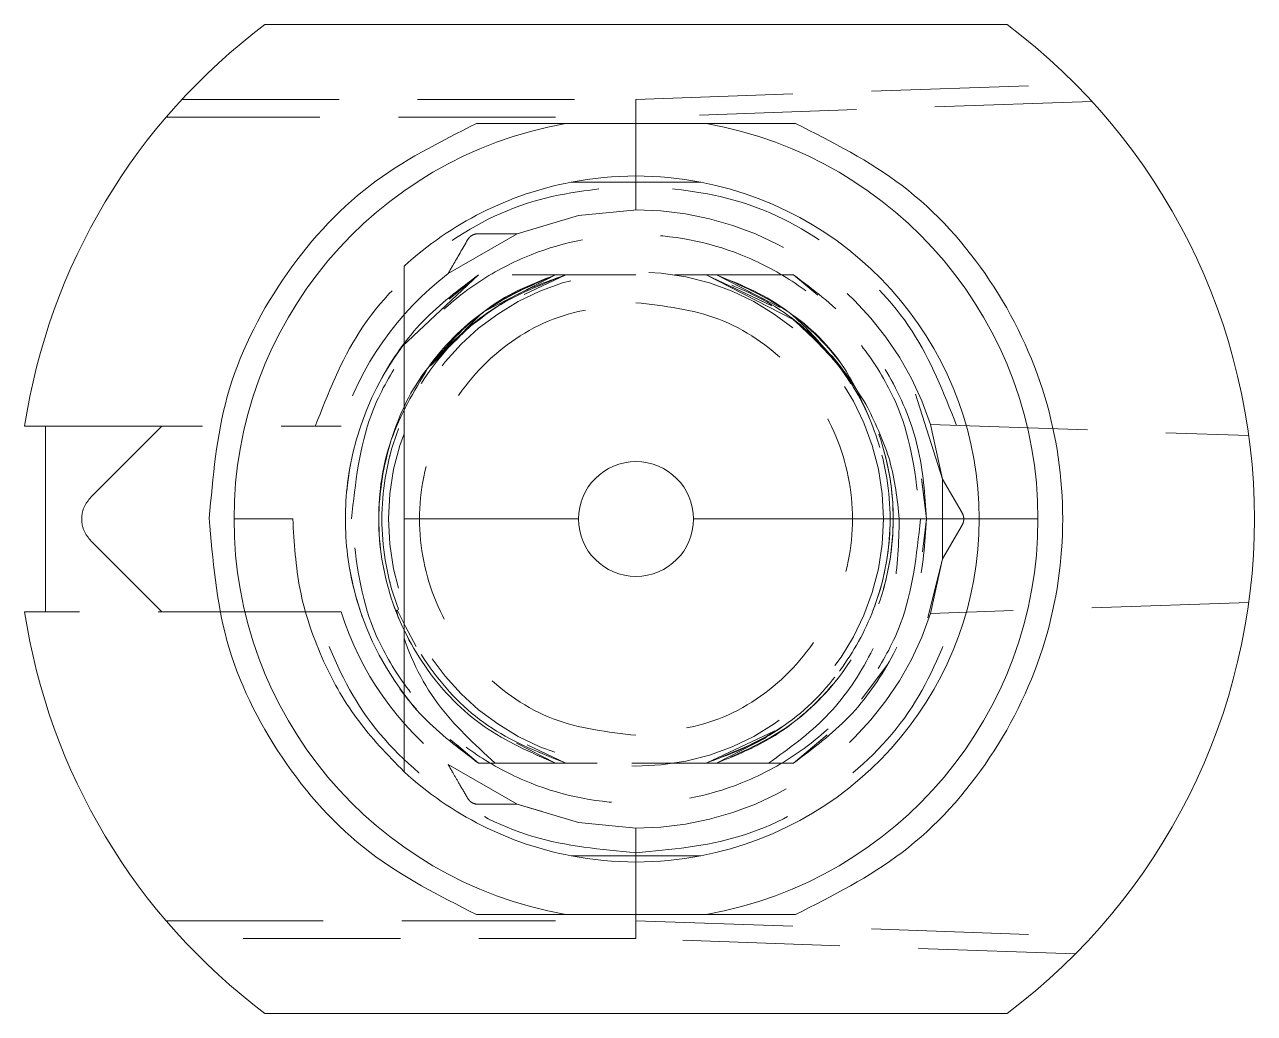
# Model space of a CAD drawing. Header units: millimetres. Extents: x -17 to 589, y 5 to 415.
# Drawn here: x 238.01 to 247.95, y 316.99 to 324.99 of the extents above; entities that cross this region are included whole.
import ezdxf

# ---------------------------------------------------------------- set-up
doc = ezdxf.new("R2010")
doc.units = ezdxf.units.MM
doc.linetypes.add('HIDDEN', pattern=[1.905, 1.27, -0.635])

msp = doc.modelspace()

# ---------------------------------------------------------------- linework, layer by layer
at = {"color": 7, "linetype": 'Continuous', "lineweight": 15}
for p, q in [((245.9519, 324.9889), (239.9519, 324.9889)), ((238.0085, 321.7389), (238.1769, 321.7389)), ((238.1769, 321.7389), (238.1769, 320.2389)), ((239.7019, 320.9889), (240.1769, 320.9889)), ((242.4872, 320.9889), (241.0769, 320.9889)), ((245.7269, 320.9889), (243.4167, 320.9889)), ((245.7269, 320.9889), (246.2019, 320.9889)), ((238.0085, 320.2389), (238.1769, 320.2389)), ((239.9519, 316.9889), (245.9519, 316.9889))]:
    msp.add_line(p, q, dxfattribs=at)
at = {"color": 7, "linetype": 'HIDDEN', "lineweight": 0}
for p, q in [((242.9519, 324.3833), (246.5044, 324.5074)), ((239.2806, 324.3832), (242.9519, 324.3832)), ((242.9519, 324.2389), (242.9519, 324.3833)), ((246.6376, 324.3676), (242.9519, 324.2389)), ((242.3016, 324.2389), (239.1523, 324.2389)), ((242.9519, 323.6889), (242.9519, 324.2389)), ((242.9519, 323.6889), (242.9519, 323.4889)), ((243.4763, 323.7139), (243.4763, 323.7139)), ((241.992, 323.2973), (241.4328, 322.9744)), ((241.4328, 322.9744), (241.5903, 323.2473)), ((241.0627, 322.3865), (241.6784, 322.9639)), ((241.6784, 322.9639), (241.4424, 322.7661)), ((241.7293, 322.67), (242.301, 322.9639)), ((241.7293, 322.6699), (242.301, 322.9639)), ((241.951, 322.9639), (242.301, 322.9639)), ((242.0469, 322.8041), (242.3859, 322.9639)), ((242.3859, 322.9639), (242.047, 322.8041)), ((242.301, 322.9639), (242.0599, 322.8399)), ((242.6367, 322.9639), (242.3859, 322.9639)), ((242.8704, 322.9639), (242.6367, 322.9639)), ((242.9519, 322.9639), (242.6839, 322.9639)), ((243.5179, 322.9639), (243.2672, 322.9639)), ((243.5179, 322.9639), (244.2234, 322.6027)), ((243.5179, 322.9639), (243.9878, 322.7423)), ((243.9878, 322.7424), (243.5179, 322.9639)), ((243.5179, 322.9639), (244.05, 322.713)), ((244.05, 322.713), (243.5179, 322.9639)), ((243.5179, 322.9638), (244.05, 322.713)), ((244.05, 322.713), (243.5179, 322.9638)), ((244.2255, 322.9639), (243.6028, 322.9639)), ((244.0498, 322.7341), (243.6028, 322.9639)), ((243.6028, 322.9639), (244.1169, 322.6996)), ((244.1169, 322.6996), (243.6028, 322.9639)), ((243.6028, 322.9639), (244.1169, 322.6996)), ((243.9529, 322.9639), (244.2255, 322.9639)), ((244.3648, 322.8471), (244.2255, 322.9639)), ((244.4229, 322.7985), (244.2255, 322.9639)), ((245.431, 321.3118), (245.2108, 321.9999)), ((238.1769, 321.7389), (240.3582, 321.7389)), ((238.5439, 321.1657), (239.1171, 321.7389)), ((245.332, 321.7538), (247.9062, 321.6639)), ((245.332, 321.7538), (245.431, 321.3118)), ((245.3019, 320.9889), (245.2613, 321.3126)), ((245.3019, 320.9889), (245.263, 321.2992)), ((245.431, 321.3118), (245.5885, 321.0389)), ((245.431, 320.666), (245.431, 321.3118)), ((245.2687, 320.724), (245.3019, 320.9889)), ((245.5885, 320.9389), (245.431, 320.666)), ((239.1171, 320.2389), (238.5439, 320.8121)), ((245.3119, 320.1881), (245.431, 320.666)), ((245.431, 320.666), (245.332, 320.224)), ((247.9062, 320.3139), (245.332, 320.224)), ((240.3582, 320.2389), (238.1769, 320.2389)), ((244.7764, 319.5323), (244.9871, 319.8139)), ((241.45, 319.2053), (241.6784, 319.0139)), ((244.0744, 319.2763), (243.5179, 319.0139)), ((243.5179, 319.0139), (244.0744, 319.2763)), ((244.0744, 319.2763), (243.5179, 319.0139)), ((243.5179, 319.0139), (244.0744, 319.2763)), ((243.6028, 319.0139), (244.0063, 319.2213)), ((244.2255, 319.0139), (244.4989, 319.2431)), ((241.5001, 319.1633), (241.6784, 319.0139)), ((241.9862, 319.1758), (242.301, 319.0139)), ((242.3859, 319.0139), (242.073, 319.1614)), ((242.073, 319.1614), (242.3859, 319.0139)), ((241.4328, 319.0034), (241.992, 318.6805)), ((241.6784, 319.0139), (242.301, 319.0139)), ((242.301, 319.0139), (241.6784, 319.0139)), ((241.6784, 319.0139), (242.6367, 319.0139)), ((242.9184, 319.0139), (243.2672, 319.0139)), ((243.2672, 319.0139), (244.0245, 319.0139)), ((244.0245, 319.0139), (243.6028, 319.0139)), ((243.6029, 319.0139), (244.2255, 319.0139)), ((241.992, 318.6805), (241.6769, 318.6805)), ((241.992, 318.6805), (242.1942, 318.6225)), ((242.9519, 318.4889), (242.9519, 318.2889)), ((242.9519, 317.7389), (242.9519, 318.2889)), ((239.1523, 317.7389), (242.3016, 317.7389)), ((242.9519, 317.7389), (246.6376, 317.6102)), ((242.9519, 317.7389), (242.9519, 317.5945)), ((242.9519, 317.5946), (239.2806, 317.5946)), ((246.5044, 317.4704), (242.9519, 317.5945))]:
    msp.add_line(p, q, dxfattribs=at)
at = {"color": 7, "linetype": 'HIDDEN', "lineweight": 0, "flags": 128}
for points in [[(241.992, 323.2973), (242.4863, 323.4452), (242.9604, 323.4889)], [(241.6784, 322.9639), (241.6784, 322.9639)], [(242.3859, 322.9639), (242.3859, 322.9639)], [(242.3859, 322.9639), (242.3859, 322.9639)], [(242.3859, 322.9639), (242.3859, 322.9639)], [(242.3859, 322.9639), (242.3859, 322.9639)], [(242.3859, 322.9639), (242.3859, 322.9639)], [(243.5179, 322.9639), (243.5179, 322.9639)], [(243.5179, 322.9639), (243.5179, 322.9639)], [(243.5179, 322.9639), (243.5179, 322.9639)], [(243.5179, 322.9639), (243.5179, 322.9639)], [(243.5179, 322.9639), (243.5179, 322.9639)], [(243.5179, 322.9639), (243.5179, 322.9639)], [(243.5179, 322.9639), (243.5179, 322.9639)], [(243.5179, 322.9639), (243.5179, 322.9639)], [(244.2255, 322.9639), (244.2255, 322.9639)], [(241.0227, 320.2128), (241.0189, 320.2414), (241.0188, 320.2503), (241.0191, 320.2516), (241.0195, 320.2525), (241.0196, 320.2526), (241.0197, 320.2527), (241.0197, 320.2527), (241.0197, 320.2527), (241.0197, 320.2527), (241.0197, 320.2527), (241.0197, 320.2527), (241.0197, 320.2527), (241.0194, 320.2527), (241.0194, 320.2527), (241.0193, 320.2527), (241.0193, 320.2527), (241.0193, 320.2527), (241.0194, 320.2527), (241.0194, 320.2527), (241.0196, 320.2528), (241.0198, 320.2528), (241.0199, 320.2528), (241.02, 320.2529), (241.02, 320.2529), (241.02, 320.2529), (241.02, 320.2529), (241.02, 320.2529), (241.0203, 320.2529), (241.0207, 320.2528), (241.0214, 320.2524), (241.024, 320.2495), (241.0882, 320.12), (241.1754, 319.957)], [(244.7312, 319.9617), (244.7312, 319.9617)], [(243.9792, 319.2097), (243.9792, 319.2097)], [(241.6784, 319.0139), (241.6784, 319.0139)], [(241.6784, 319.0139), (241.6784, 319.0139)], [(241.6784, 319.0139), (241.6784, 319.0139)], [(241.6784, 319.0139), (241.6784, 319.0139)], [(241.6784, 319.0139), (241.6784, 319.0139)], [(241.6784, 319.0139), (241.6784, 319.0139)], [(241.6784, 319.0139), (241.6784, 319.0139)], [(241.6784, 319.0139), (241.6784, 319.0139)], [(242.6367, 319.0139), (242.6367, 319.0139)], [(243.2672, 319.0139), (243.2672, 319.0139)], [(244.2255, 319.0139), (244.2255, 319.0139)], [(244.2255, 319.0139), (244.2255, 319.0139)], [(244.2255, 319.0139), (244.2255, 319.0139)], [(244.2255, 319.0139), (244.2255, 319.0139)], [(244.2255, 319.0139), (244.2255, 319.0139)], [(244.2255, 319.0139), (244.2255, 319.0139)], [(244.2255, 319.0139), (244.2255, 319.0139)], [(242.9519, 318.4889), (242.4863, 318.5326), (241.992, 318.6805)]]:
    msp.add_lwpolyline(points, dxfattribs=at)
at = {"color": 7, "linetype": 'HIDDEN', "lineweight": 0}
msp.add_circle((242.9519, 320.9889), 2, dxfattribs=at)
at = {"color": 7, "linetype": 'Continuous', "lineweight": 15}
for radius, start, end in [(5, 126.8699, 171.37307), (5, 306.8699, 53.1301), (3.25, 100.06327, 180), (3.25, 0, 79.93673), (2.775, 79.10676, 100.89295), (2.775, 100.89324, 132.50663), (2.775, 0, 79.10705), (0.4648, 0, 180), (3.25, 180, 259.93673), (0.4648, 180, 0), (2.775, 280.89295, 0), (3.25, 280.06327, 0), (5, 188.62693, 233.1301), (2.775, 227.49336, 259.10705), (2.775, 259.10668, 280.89376)]:
    msp.add_arc((242.9519, 320.9889), radius, start, end, dxfattribs=at)
at = {"color": 7, "linetype": 'HIDDEN', "lineweight": 0}
for radius, start, end in [(2.5, 17.81569, 90), (2.5, 127.42024, 162.5424), (2.35, 143.50581, 237.18508), (2.5, 197.4576, 232.57976), (2.5, 270, 342.18431)]:
    msp.add_arc((242.9519, 320.9889), radius, start, end, dxfattribs=at)
at = {"color": 7, "linetype": 'Continuous', "lineweight": 15}
for points, knots in [([(239.5019, 320.9949), (239.5306, 321.3284), (239.5891, 322.0106), (240.0553, 322.9484), (240.7522, 323.73), (241.3636, 324.0382), (241.6625, 324.1889)], [0, 0, 0, 0, 0.244424, 0.5, 0.755576, 1, 1, 1, 1]), ([(241.6625, 324.1889), (241.797, 324.1889), (241.9708, 324.1889), (242.1651, 324.1889), (242.2457, 324.1889), (242.2997, 324.1889), (242.3393, 324.1889), (242.3655, 324.1889), (242.3796, 324.1889), (242.3837, 324.1889), (242.384, 324.1889), (242.384, 324.1889)], [0, 0, 0, 0, 0.5219302, 0.6747067, 0.7796367, 0.8517307, 0.9016652, 0.9545658, 0.9758811, 0.9930943, 1, 1, 1, 1]), ([(242.384, 324.1889), (242.56, 324.1889), (242.9124, 324.1889), (243.3055, 324.1889), (243.4979, 324.1889), (243.5198, 324.1889)], [0, 0, 0, 0, 0.4691, 0.939613, 1, 1, 1, 1]), ([(243.5198, 324.1889), (243.5203, 324.1889), (243.5215, 324.1889), (243.5333, 324.1889), (243.5767, 324.1889), (243.7732, 324.1889), (244.0071, 324.1889), (244.2033, 324.1889), (244.2413, 324.1889)], [0, 0, 0, 0, 0.016929, 0.039301, 0.081695, 0.236198, 0.852157, 1, 1, 1, 1]), ([(244.2413, 324.1889), (244.5403, 324.038), (245.152, 323.7292), (245.8541, 322.9459), (246.3026, 322.0062), (246.4505, 320.9889), (246.3026, 319.9716), (245.8541, 319.0319), (245.152, 318.2486), (244.5403, 317.9398), (244.2413, 317.7889)], [0, 0, 0, 0, 0.122204, 0.25, 0.377796, 0.5, 0.622204, 0.75, 0.877796, 1, 1, 1, 1]), ([(243.4763, 323.7139), (243.1862, 323.7139), (242.8331, 323.7139), (242.4889, 323.7139), (242.4275, 323.7139)], [0, 0, 0, 0, 0.821486, 1, 1, 1, 1]), ([(241.0769, 323.0346), (241.0769, 322.597), (241.0769, 321.9941), (241.0769, 321.2052), (241.0769, 320.9889)], [0, 0, 0, 0, 0.725757, 1, 1, 1, 1]), ([(241.6625, 317.7889), (241.3628, 317.9401), (240.7497, 318.2494), (240.0517, 319.0343), (239.5861, 319.976), (239.5296, 320.6604), (239.5019, 320.9949)], [0, 0, 0, 0, 0.24439, 0.5, 0.75561, 1, 1, 1, 1]), ([(240.1769, 320.9889), (240.1883, 320.7971), (240.2112, 320.4136), (240.396, 319.8644), (240.676, 319.3572), (240.9433, 319.0812), (241.0769, 318.9432)], [0, 0, 0, 0, 0.2500002, 0.5000003, 0.7500002, 1, 1, 1, 1]), ([(241.0769, 320.9889), (241.0769, 320.794), (241.0769, 320.2896), (241.0769, 319.6078), (241.0769, 319.1588), (241.0769, 318.9432)], [0, 0, 0, 0, 0.246526, 0.63814, 1, 1, 1, 1]), ([(242.4275, 318.2639), (242.7176, 318.2639), (243.0707, 318.2639), (243.4149, 318.2639), (243.4763, 318.2639)], [0, 0, 0, 0, 0.821497, 1, 1, 1, 1]), ([(241.6625, 317.7889), (241.797, 317.7889), (241.9708, 317.7889), (242.1651, 317.7889), (242.2457, 317.7889), (242.2997, 317.7889), (242.3393, 317.7889), (242.3655, 317.7889), (242.3796, 317.7889), (242.3837, 317.7889), (242.384, 317.7889), (242.384, 317.7889)], [0, 0, 0, 0, 0.52193, 0.674707, 0.779637, 0.851731, 0.901665, 0.954566, 0.975881, 0.993094, 1, 1, 1, 1]), ([(242.384, 317.7889), (242.56, 317.7889), (242.9124, 317.7889), (243.3055, 317.7889), (243.4979, 317.7889), (243.5198, 317.7889)], [0, 0, 0, 0, 0.4691, 0.939613, 1, 1, 1, 1]), ([(243.5198, 317.7889), (243.5203, 317.7889), (243.5215, 317.7889), (243.5333, 317.7889), (243.5767, 317.7889), (243.7732, 317.7889), (244.0071, 317.7889), (244.2033, 317.7889), (244.2413, 317.7889)], [0, 0, 0, 0, 0.016929, 0.039301, 0.081695, 0.236198, 0.852157, 1, 1, 1, 1])]:
    msp.add_open_spline(points, degree=3, knots=knots, dxfattribs=at)
at = {"color": 7, "linetype": 'HIDDEN', "lineweight": 0}
for points, knots in [([(240.3582, 321.7389), (240.4614, 322.0032), (240.6736, 322.5461), (241.3028, 323.1824), (242.0889, 323.6101), (242.6694, 323.6631), (242.9519, 323.6889)], [0, 0, 0, 0, 0.2433924, 0.5, 0.7566076, 1, 1, 1, 1]), ([(245.5435, 321.7464), (245.4397, 322.0099), (245.2266, 322.551), (244.5977, 323.1846), (243.8131, 323.6105), (243.2339, 323.6632), (242.9519, 323.6889)], [0, 0, 0, 0, 0.243423, 0.5, 0.756577, 1, 1, 1, 1]), ([(240.6519, 320.9889), (240.6828, 321.2781), (240.7305, 321.7246), (241.0168, 322.2608), (241.314, 322.6262), (241.68, 322.9254), (242.216, 323.2027), (242.9519, 323.3447), (243.6877, 323.2027), (244.2237, 322.9255), (244.5896, 322.6264), (244.8869, 322.2609), (245.1733, 321.7248), (245.221, 321.2781), (245.2519, 320.9889)], [0, 0, 0, 0, 0.1197215, 0.1848235, 0.25, 0.315102, 0.3802785, 0.5, 0.6197215, 0.6848235, 0.75, 0.815102, 0.8802785, 1, 1, 1, 1]), ([(241.5903, 323.2473), (241.5952, 323.2545), (241.6051, 323.2689), (241.6264, 323.2847), (241.6508, 323.2953), (241.6682, 323.2966), (241.6769, 323.2973)], [0, 0, 0, 0, 0.250801, 0.5, 0.7492, 1, 1, 1, 1]), ([(241.6769, 323.2973), (241.6692, 323.297), (241.6588, 323.2966), (241.6415, 323.291), (241.6332, 323.2873), (241.6274, 323.2842), (241.6217, 323.2807), (241.6141, 323.2753), (241.6001, 323.2629), (241.5945, 323.2539), (241.5903, 323.2473)], [0, 0, 0, 0, 0.300148, 0.406676, 0.452606, 0.495873, 0.540099, 0.586724, 0.694539, 1, 1, 1, 1]), ([(241.6769, 323.2973), (241.759, 323.2973), (241.8673, 323.2973), (241.9638, 323.2973), (241.9884, 323.2973), (241.9908, 323.2973), (241.992, 323.2973)], [0, 0, 0, 0, 0.638718, 0.843747, 0.925001, 1, 1, 1, 1]), ([(241.5903, 323.2473), (241.5493, 323.1762), (241.4951, 323.0823), (241.4469, 322.9988), (241.4346, 322.9775), (241.4334, 322.9754), (241.4328, 322.9744)], [0, 0, 0, 0, 0.638721, 0.843752, 0.925004, 1, 1, 1, 1]), ([(242.301, 322.9639), (242.1011, 322.8772), (241.7013, 322.7037), (241.2401, 322.2254), (240.9407, 321.6405), (240.8383, 320.9889), (240.9407, 320.3373), (241.24, 319.7524), (241.7012, 319.2741), (242.1011, 319.1006), (242.301, 319.0139)], [0, 0, 0, 0, 0.125, 0.25, 0.375, 0.5, 0.625, 0.75, 0.875, 1, 1, 1, 1]), ([(242.3859, 319.0139), (242.1791, 319.0948), (241.7654, 319.2566), (241.2832, 319.7331), (240.9693, 320.3249), (240.8615, 320.9889), (240.9693, 321.6529), (241.2832, 322.2446), (241.7654, 322.7212), (242.1791, 322.883), (242.3859, 322.9639)], [0, 0, 0, 0, 0.125, 0.25, 0.375, 0.5, 0.625, 0.75, 0.875, 1, 1, 1, 1]), ([(242.3859, 322.9639), (242.1791, 322.883), (241.7654, 322.7212), (241.2832, 322.2446), (240.9693, 321.6529), (240.8615, 320.9889), (240.9693, 320.3249), (241.2832, 319.7331), (241.7654, 319.2566), (242.1791, 319.0948), (242.3859, 319.0139)], [0, 0, 0, 0, 0.125, 0.25, 0.375, 0.5, 0.625, 0.75, 0.875, 1, 1, 1, 1]), ([(242.3859, 319.0139), (242.1791, 319.0949), (241.7654, 319.2567), (241.2832, 319.7332), (240.9693, 320.3249), (240.8616, 320.9889), (240.9693, 321.6529), (241.2832, 322.2446), (241.7654, 322.7211), (242.1791, 322.8829), (242.3859, 322.9639)], [0, 0, 0, 0, 0.125, 0.25, 0.375, 0.5, 0.625, 0.75, 0.875, 1, 1, 1, 1]), ([(242.3859, 322.9639), (242.1791, 322.8829), (241.7654, 322.7211), (241.2832, 322.2446), (240.9693, 321.6529), (240.8616, 320.9889), (240.9693, 320.3249), (241.2832, 319.7332), (241.7654, 319.2567), (242.1791, 319.0949), (242.3859, 319.0139)], [0, 0, 0, 0, 0.125, 0.25, 0.375, 0.5, 0.625, 0.75, 0.875, 1, 1, 1, 1]), ([(242.3859, 319.0139), (242.1791, 319.0949), (241.7654, 319.2567), (241.2832, 319.7332), (240.9693, 320.3249), (240.8616, 320.9889), (240.9693, 321.6529), (241.2832, 322.2446), (241.7654, 322.7211), (242.1791, 322.8829), (242.3859, 322.9639)], [0, 0, 0, 0, 0.125, 0.25, 0.375, 0.5, 0.625, 0.75, 0.875, 1, 1, 1, 1]), ([(242.3859, 322.9639), (242.1791, 322.8829), (241.7654, 322.7211), (241.2832, 322.2446), (240.9693, 321.6529), (240.8616, 320.9889), (240.9693, 320.3249), (241.2832, 319.7332), (241.7654, 319.2567), (242.1791, 319.0949), (242.3859, 319.0139)], [0, 0, 0, 0, 0.125, 0.25, 0.375, 0.5, 0.625, 0.75, 0.875, 1, 1, 1, 1]), ([(241.2802, 322.2257), (241.4217, 322.3883), (241.7047, 322.7135), (242.1023, 322.8804), (242.301, 322.9639)], [0, 0, 0, 0, 0.5, 1, 1, 1, 1]), ([(241.5078, 322.4498), (241.577, 322.5264), (241.7922, 322.7651), (242.0953, 322.8835), (242.301, 322.9639)], [0, 0, 0, 0, 0.321279, 1, 1, 1, 1]), ([(242.3859, 322.9639), (242.2467, 322.9157), (241.9683, 322.8193), (241.7342, 322.6403), (241.6172, 322.5508)], [0, 0, 0, 0, 0.500001, 1, 1, 1, 1]), ([(242.3859, 322.9639), (242.3856, 322.9639), (242.3848, 322.9639), (242.378, 322.9639), (242.3513, 322.9639), (242.3229, 322.9639), (242.301, 322.9639)], [0, 0, 0, 0, 0.068898, 0.145453, 0.344929, 1, 1, 1, 1]), ([(242.301, 322.9639), (242.3227, 322.9639), (242.3508, 322.9639), (242.378, 322.9639), (242.3848, 322.9639), (242.3856, 322.9639), (242.3859, 322.9639)], [0, 0, 0, 0, 0.659471, 0.855328, 0.930516, 1, 1, 1, 1]), ([(243.6028, 322.9639), (243.5812, 322.9639), (243.5531, 322.9639), (243.5259, 322.9639), (243.519, 322.9639), (243.5183, 322.9639), (243.5179, 322.9639)], [0, 0, 0, 0, 0.659496, 0.855375, 0.930553, 1, 1, 1, 1]), ([(243.5179, 322.9639), (243.5183, 322.9639), (243.5191, 322.9639), (243.5259, 322.9639), (243.5525, 322.9639), (243.581, 322.9639), (243.6029, 322.9639)], [0, 0, 0, 0, 0.068868, 0.145416, 0.344909, 1, 1, 1, 1]), ([(243.6028, 322.9639), (243.5812, 322.9639), (243.5531, 322.9639), (243.5259, 322.9639), (243.519, 322.9639), (243.5183, 322.9639), (243.5179, 322.9639)], [0, 0, 0, 0, 0.659358, 0.855274, 0.930498, 1, 1, 1, 1]), ([(243.5179, 322.9639), (243.5183, 322.9639), (243.5191, 322.9639), (243.5259, 322.9639), (243.5525, 322.9639), (243.581, 322.9639), (243.6028, 322.9639)], [0, 0, 0, 0, 0.068948, 0.145582, 0.345171, 1, 1, 1, 1]), ([(243.5179, 319.0139), (243.7248, 319.0948), (244.1385, 319.2566), (244.6207, 319.7331), (244.9346, 320.3249), (245.0423, 320.9889), (244.9346, 321.6529), (244.6207, 322.2447), (244.1385, 322.7211), (243.7248, 322.883), (243.5179, 322.9639)], [0, 0, 0, 0, 0.125, 0.25, 0.375, 0.5, 0.625, 0.75, 0.875, 1, 1, 1, 1]), ([(243.6028, 322.9639), (243.8028, 322.8772), (244.2026, 322.7037), (244.6638, 322.2254), (244.9631, 321.6406), (245.0656, 320.9889), (244.9631, 320.3373), (244.6638, 319.7524), (244.2026, 319.274), (243.8028, 319.1006), (243.6029, 319.0139)], [0, 0, 0, 0, 0.125, 0.25, 0.375, 0.5, 0.625, 0.75, 0.875, 1, 1, 1, 1]), ([(244.8349, 321.8175), (244.7754, 321.9514), (244.6279, 322.2836), (244.1986, 322.7019), (243.8014, 322.8766), (243.6028, 322.9639)], [0, 0, 0, 0, 0.252266, 0.626133, 1, 1, 1, 1]), ([(243.6029, 322.9639), (243.8069, 322.8812), (244.1514, 322.7414), (244.3951, 322.4639), (244.4946, 322.3507)], [0, 0, 0, 0, 0.59211, 1, 1, 1, 1]), ([(244.2234, 322.6027), (244.3617, 322.4746), (244.6384, 322.2185), (244.9017, 321.71), (245.026, 321.1561), (244.9932, 320.5876), (244.8083, 320.049), (244.4837, 319.5834), (244.0474, 319.2124), (243.6944, 319.0801), (243.5179, 319.0139)], [0, 0, 0, 0, 0.125, 0.25, 0.375001, 0.500001, 0.625001, 0.750001, 0.875, 1, 1, 1, 1]), ([(244.8244, 321.8935), (244.7418, 322.0276), (244.5775, 322.2945), (244.3411, 322.5003), (244.2234, 322.6027)], [0, 0, 0, 0, 0.502467, 1, 1, 1, 1]), ([(242.301, 319.0139), (242.1011, 319.1006), (241.7013, 319.274), (241.24, 319.7525), (240.941, 320.337), (240.8374, 320.99), (240.9441, 321.6365), (241.199, 322.1797), (241.4736, 322.4271), (241.5865, 322.5288)], [0, 0, 0, 0, 0.149287, 0.298575, 0.447862, 0.59715, 0.746437, 0.895724, 1, 1, 1, 1]), ([(242.301, 319.0139), (242.1011, 319.1006), (241.7013, 319.274), (241.24, 319.7525), (240.941, 320.337), (240.8374, 320.99), (240.9442, 321.6364), (241.197, 322.1766), (241.4686, 322.4216), (241.5786, 322.5209)], [0, 0, 0, 0, 0.149669, 0.299339, 0.449008, 0.598677, 0.748346, 0.898016, 1, 1, 1, 1]), ([(241.5766, 322.5188), (241.4673, 322.4202), (241.1965, 322.1758), (240.9442, 321.6364), (240.8374, 320.99), (240.941, 320.3369), (241.24, 319.7525), (241.7012, 319.274), (242.1011, 319.1006), (242.301, 319.0139)], [0, 0, 0, 0, 0.101378, 0.251148, 0.400918, 0.550689, 0.700459, 0.85023, 1, 1, 1, 1]), ([(241.6172, 322.5508), (241.5251, 322.4642), (241.4169, 322.3625), (241.3128, 322.2489), (241.2909, 322.2294), (241.284, 322.2256), (241.2817, 322.2252), (241.2807, 322.2254), (241.2804, 322.2256), (241.2802, 322.2257)], [0, 0, 0, 0, 0.805359, 0.945967, 0.982692, 0.993233, 0.996919, 0.998502, 1, 1, 1, 1]), ([(242.301, 319.0139), (242.1011, 319.1006), (241.7013, 319.274), (241.2399, 319.7525), (240.9411, 320.3369), (240.837, 320.9903), (240.9454, 321.6354), (241.1788, 322.1484), (241.4235, 322.3725), (241.5078, 322.4498)], [0, 0, 0, 0, 0.153218, 0.306436, 0.459655, 0.612873, 0.766091, 0.919309, 1, 1, 1, 1]), ([(241.267, 322.2076), (241.1559, 322.0202), (240.9335, 321.6453), (240.8402, 320.9876), (240.9402, 320.3376), (241.2402, 319.7523), (241.7012, 319.2741), (242.1011, 319.1006), (242.301, 319.0139)], [0, 0, 0, 0, 0.1666667, 0.3333333, 0.5, 0.6666666, 0.8333333, 1, 1, 1, 1]), ([(243.6028, 319.0139), (243.7401, 319.0687), (244.0146, 319.1783), (244.3705, 319.4483), (244.6646, 319.7814), (244.8807, 320.1707), (245.0104, 320.5966), (245.0455, 321.0396), (244.9923, 321.4831), (244.8804, 321.7567), (244.8244, 321.8935)], [0, 0, 0, 0, 0.125, 0.25, 0.375, 0.5, 0.625, 0.75, 0.875, 1, 1, 1, 1]), ([(244.8244, 321.8935), (244.8924, 321.7508), (245.0293, 321.4639), (245.0637, 321.1479), (245.081, 320.9889)], [0, 0, 0, 0, 0.4970634, 1, 1, 1, 1]), ([(240.3582, 321.7389), (240.3859, 321.7389), (240.441, 321.7389), (240.5092, 321.7389), (240.5584, 321.7389), (240.5642, 321.7389), (240.5671, 321.7389)], [0, 0, 0, 0, 0.2581054, 0.5125954, 0.7555938, 1, 1, 1, 1]), ([(245.2519, 320.9889), (245.221, 320.6997), (245.1733, 320.2532), (244.887, 319.717), (244.5899, 319.3516), (244.2238, 319.0524), (243.6878, 318.7751), (242.9519, 318.6331), (242.2162, 318.7751), (241.6802, 319.0523), (241.3142, 319.3514), (241.0169, 319.7169), (240.7305, 320.253), (240.6828, 320.6997), (240.6519, 320.9889)], [0, 0, 0, 0, 0.119721, 0.184824, 0.25, 0.315102, 0.380279, 0.5, 0.619721, 0.684824, 0.75, 0.815102, 0.880279, 1, 1, 1, 1]), ([(244.0245, 319.0139), (244.1875, 319.1311), (244.5111, 319.3639), (244.8519, 319.8569), (245.0657, 320.4083), (245.0759, 320.7963), (245.081, 320.9889)], [0, 0, 0, 0, 0.255054, 0.506739, 0.755054, 1, 1, 1, 1]), ([(242.9519, 318.2889), (242.6694, 318.3147), (242.0889, 318.3677), (241.3028, 318.7954), (240.6736, 319.4317), (240.4614, 319.9746), (240.3582, 320.2389)], [0, 0, 0, 0, 0.243392, 0.5, 0.756608, 1, 1, 1, 1]), ([(240.3582, 320.2389), (240.386, 320.2389), (240.4412, 320.2389), (240.5094, 320.2389), (240.5585, 320.2389), (240.5642, 320.2389), (240.5671, 320.2389)], [0, 0, 0, 0, 0.25862, 0.513617, 0.75609, 1, 1, 1, 1]), ([(241.8129, 319.0139), (241.6461, 319.1666), (241.3124, 319.4721), (241.0982, 319.9245), (241.032, 320.1772), (241.0227, 320.2128)], [0, 0, 0, 0, 0.461832, 0.924144, 1, 1, 1, 1]), ([(242.9519, 318.2889), (243.2339, 318.3146), (243.8131, 318.3673), (244.5977, 318.7932), (245.2266, 319.4268), (245.4397, 319.9679), (245.5435, 320.2314)], [0, 0, 0, 0, 0.243423, 0.5, 0.756577, 1, 1, 1, 1]), ([(241.4328, 319.0034), (241.4334, 319.0024), (241.4346, 319.0003), (241.4469, 318.9789), (241.4771, 318.9267), (241.5274, 318.8396), (241.5682, 318.7688), (241.5903, 318.7305)], [0, 0, 0, 0, 0.074114, 0.154923, 0.35991, 0.65372, 1, 1, 1, 1]), ([(242.301, 319.0139), (242.3227, 319.0139), (242.3507, 319.0139), (242.3779, 319.0139), (242.3848, 319.0139), (242.3856, 319.0139), (242.3859, 319.0139)], [0, 0, 0, 0, 0.659326, 0.855277, 0.93051, 1, 1, 1, 1]), ([(242.3859, 319.0139), (242.3856, 319.0139), (242.3848, 319.0139), (242.378, 319.0139), (242.3514, 319.0139), (242.3229, 319.0139), (242.301, 319.0139)], [0, 0, 0, 0, 0.0688397, 0.1453138, 0.3446789, 1, 1, 1, 1]), ([(242.301, 319.0139), (242.3227, 319.0139), (242.3508, 319.0139), (242.378, 319.0139), (242.3848, 319.0139), (242.3856, 319.0139), (242.3859, 319.0139)], [0, 0, 0, 0, 0.659561, 0.8553789, 0.9305367, 1, 1, 1, 1]), ([(243.5179, 319.0139), (243.5183, 319.0139), (243.519, 319.0139), (243.5259, 319.0139), (243.5525, 319.0139), (243.581, 319.0139), (243.6028, 319.0139)], [0, 0, 0, 0, 0.0688628, 0.1453806, 0.3448142, 1, 1, 1, 1]), ([(243.6028, 319.0139), (243.5812, 319.0139), (243.5531, 319.0139), (243.5259, 319.0139), (243.519, 319.0139), (243.5183, 319.0139), (243.5179, 319.0139)], [0, 0, 0, 0, 0.659295, 0.855253, 0.930497, 1, 1, 1, 1]), ([(243.5179, 319.0139), (243.5183, 319.0139), (243.5191, 319.0139), (243.5259, 319.0139), (243.5525, 319.0139), (243.581, 319.0139), (243.6028, 319.0139)], [0, 0, 0, 0, 0.068947, 0.145569, 0.345136, 1, 1, 1, 1]), ([(243.6029, 319.0139), (243.5812, 319.0139), (243.5531, 319.0139), (243.5259, 319.0139), (243.519, 319.0139), (243.5183, 319.0139), (243.5179, 319.0139)], [0, 0, 0, 0, 0.659587, 0.855421, 0.930569, 1, 1, 1, 1]), ([(241.6769, 318.6805), (241.6682, 318.6812), (241.6508, 318.6825), (241.6264, 318.693), (241.6051, 318.7089), (241.5952, 318.7233), (241.5903, 318.7305)], [0, 0, 0, 0, 0.250801, 0.5, 0.7492, 1, 1, 1, 1]), ([(241.5903, 318.7305), (241.5944, 318.724), (241.6, 318.7152), (241.6135, 318.703), (241.6208, 318.6977), (241.6264, 318.6942), (241.6322, 318.691), (241.6407, 318.6871), (241.6585, 318.6812), (241.6691, 318.6808), (241.6769, 318.6805)], [0, 0, 0, 0, 0.300148, 0.406676, 0.452606, 0.495873, 0.540099, 0.586724, 0.694539, 1, 1, 1, 1]), ([(241.6769, 318.6805), (241.759, 318.6805), (241.8673, 318.6805), (241.9638, 318.6805), (241.9884, 318.6805), (241.9908, 318.6805), (241.992, 318.6805)], [0, 0, 0, 0, 0.638677, 0.843739, 0.924999, 1, 1, 1, 1])]:
    msp.add_open_spline(points, degree=3, knots=knots, dxfattribs=at)
for points in [[(241.6784, 322.9639), (241.5218, 322.8461), (241.2086, 322.6105), (240.868, 322.1238), (240.6507, 321.5756), (240.5776, 320.9889), (240.6507, 320.4022), (240.868, 319.854), (241.2086, 319.3673), (241.5218, 319.1317), (241.6784, 319.0139)], [(242.3859, 322.9639), (242.2467, 322.9157), (241.9683, 322.8193), (241.7342, 322.6403), (241.6172, 322.5508)], [(245.3019, 320.9889), (245.2879, 321.1845), (245.2597, 321.5756), (245.0342, 322.1238), (244.6957, 322.6105), (244.3822, 322.8461), (244.2255, 322.9639)], [(245.3019, 320.9889), (245.2879, 321.1845), (245.2597, 321.5756), (245.0342, 322.1238), (244.6957, 322.6105), (244.3822, 322.8461), (244.2255, 322.9639)], [(242.9519, 319.2389), (242.7229, 319.2652), (242.2648, 319.3178), (241.6823, 319.7225), (241.293, 320.301), (241.1564, 320.9889), (241.293, 321.6768), (241.6823, 322.2553), (242.2648, 322.66), (242.7229, 322.7126), (242.9519, 322.7389)], [(242.9519, 322.7389), (243.181, 322.7126), (243.6391, 322.66), (244.2216, 322.2553), (244.6108, 321.6768), (244.7475, 320.9889), (244.6108, 320.301), (244.2216, 319.7225), (243.6391, 319.3178), (243.181, 319.2652), (242.9519, 319.2389)], [(238.5439, 320.8121), (238.5233, 320.8379), (238.4823, 320.8896), (238.4648, 320.9889), (238.4823, 321.0882), (238.5233, 321.1399), (238.5439, 321.1657)], [(244.2255, 319.0139), (244.3822, 319.1317), (244.6957, 319.3673), (245.0342, 319.854), (245.2597, 320.4022), (245.2879, 320.7933), (245.3019, 320.9889)], [(244.2255, 319.0139), (244.3822, 319.1317), (244.6957, 319.3673), (245.0342, 319.854), (245.2597, 320.4022), (245.2879, 320.7933), (245.3019, 320.9889)], [(245.5885, 321.0389), (245.5923, 321.031), (245.5999, 321.0152), (245.6029, 320.9889), (245.5999, 320.9626), (245.5923, 320.9468), (245.5885, 320.9389)]]:
    msp.add_open_spline(points, degree=3, dxfattribs=at)

doc.saveas('drawing.dxf')
